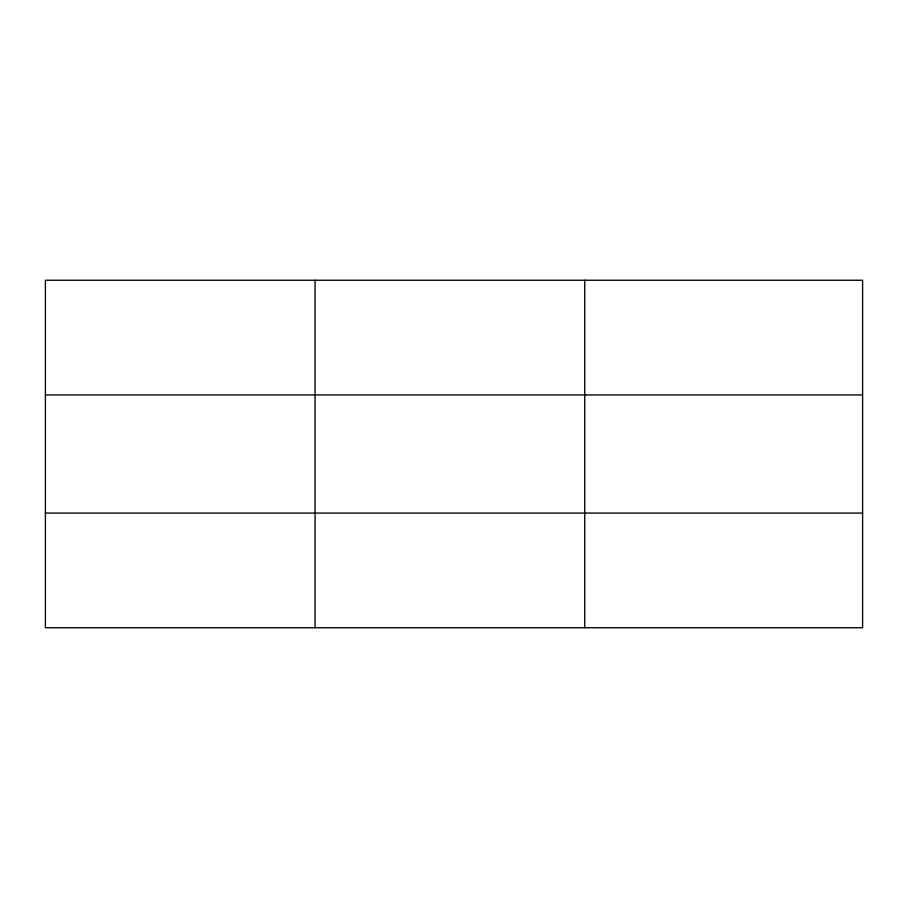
<?xml version="1.0" encoding="UTF-8"?>
<svg xmlns="http://www.w3.org/2000/svg" width="908" height="908" viewBox="0 0 908 908"><rect width="100%" height="100%" fill="white"/><g stroke="black" fill="none" stroke-linecap="round" stroke-linejoin="round"><path stroke-width="1.36" d="M315.076 280.254L315.076 627.746M584.752 280.254L584.752 627.746M862.6 513.077L862.6 627.746L45.4 627.746L45.4 280.254L862.6 280.254L862.6 513.077L45.4 513.077M45.4 394.923L862.6 394.923"/></g></svg>
